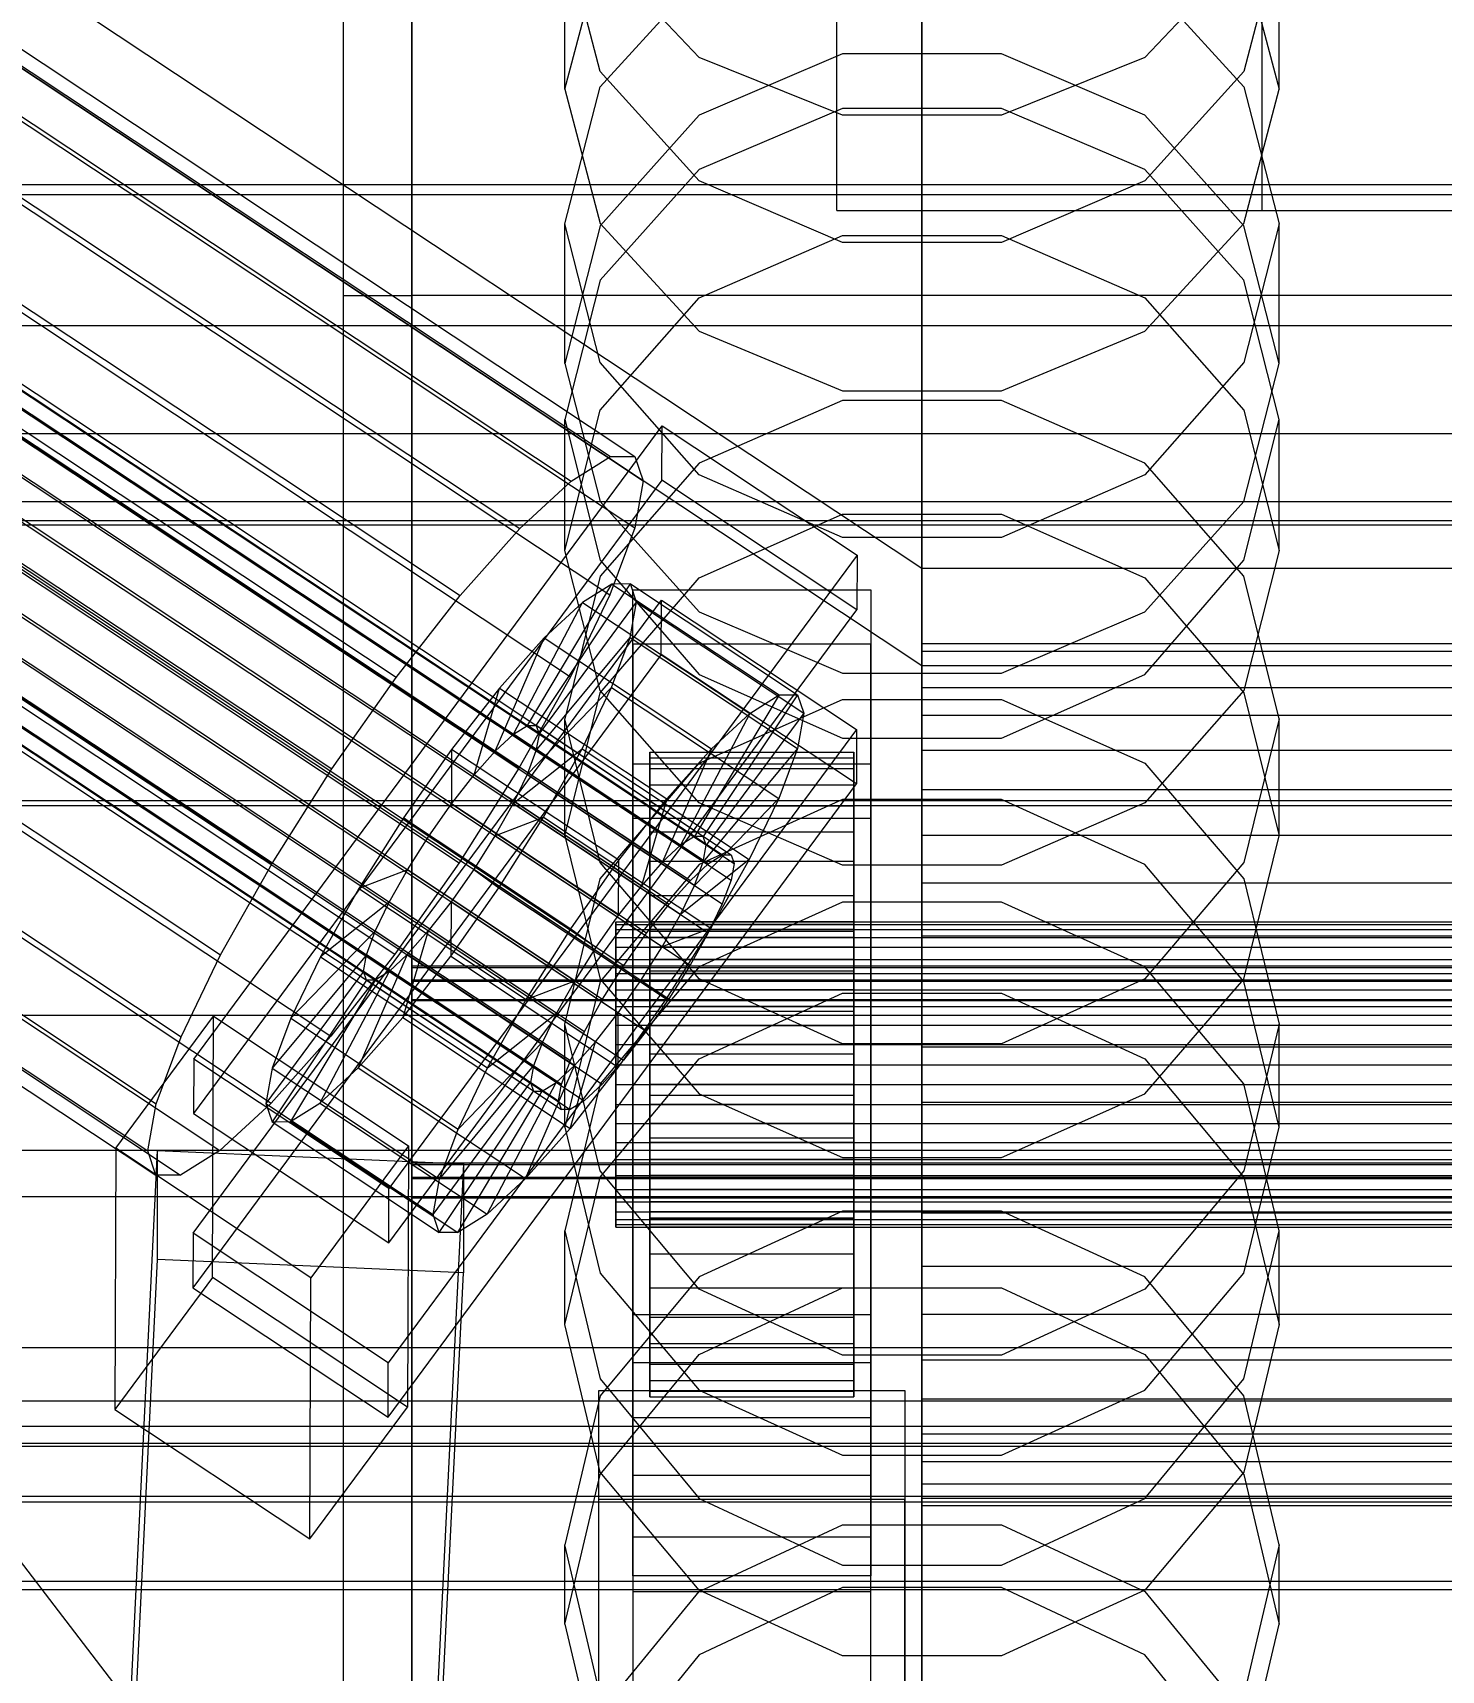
# Model space of a CAD drawing. Header units: millimetres. Extents: x -191664 to 191490, y -197311 to 10263.
# Drawn here: x -182.3 to -99.5, y -30180.8 to -30084.5 of the extents above; entities that cross this region are included whole.
import ezdxf

# ---------------------------------------------------------------- set-up
doc = ezdxf.new("R2010")
doc.units = ezdxf.units.MM
for name, color, linetype, lineweight in [('COTAS_USUARIO', 1, 'Continuous', 0), ('frontal_briquetadora', 7, 'Continuous', 0), ('frontal_C01', 7, 'Continuous', 0), ('frontal_C02', 7, 'Continuous', 0), ('frontal_C03', 7, 'Continuous', 0), ('frontal_mezcladora', 7, 'Continuous', 0), ('frontal_secador', 7, 'Continuous', 0)]:
    doc.layers.add(name, color=color, linetype=linetype, lineweight=lineweight)
doc.dimstyles.new('PLANTA_100', dxfattribs={"dimtxt": 250, "dimasz": 150, "dimexe": 150, "dimexo": 80, "dimgap": 100, "dimtad": 1, "dimtih": 1, "dimtoh": 1, "dimdec": 1, "dimdsep": 46, "dimcen": 0.09, "dimclrd": 1, "dimclre": 1, "dimclrt": 1, "dimadec": 0, "dimazin": 0, "dimtfac": 1, "dimtdec": 4, "dimtofl": 0, "dimtmove": 0, "dimatfit": 3, "dimfxl": 1, "dimtolj": 1, "dimtzin": 0, "dimarcsym": 0})

# ---------------------------------------------------------------- blocks, each defined once
blk = doc.blocks.new('*D109')
at = {"layer": 'COTAS_USUARIO', "color": 1, "lineweight": -2, "transparency": 16777216}
for p, q in [((-80, -28700), (-1350, -28700)), ((-1200, -31850), (-1200, -28850)), ((-80, -32000), (-1350, -32000))]:
    blk.add_line(p, q, dxfattribs=at)
at = {"layer": 'COTAS_USUARIO', "color": 1, "transparency": 16777216}
for points in [[(-1225, -28850), (-1175, -28850), (-1200, -28700)], [(-1225, -31850), (-1175, -31850), (-1200, -32000)]]:
    blk.add_solid(points, dxfattribs=at)
at = {"layer": 'Defpoints', "color": 0, "transparency": 16777216}
for p in [(-1200, -28700), (0, -28700), (0, -32000)]:
    blk.add_point(p, dxfattribs=at)
blk = doc.blocks.new('*D111')
at = {"layer": 'COTAS_USUARIO', "color": 1, "lineweight": -2, "transparency": 16777216}
for p, q in [((-80, -27700), (-1350, -27700)), ((-1200, -31850), (-1200, -27850)), ((-80, -32000), (-1350, -32000))]:
    blk.add_line(p, q, dxfattribs=at)
at = {"layer": 'COTAS_USUARIO', "color": 1, "transparency": 16777216}
for points in [[(-1225, -27850), (-1175, -27850), (-1200, -27700)], [(-1225, -31850), (-1175, -31850), (-1200, -32000)]]:
    blk.add_solid(points, dxfattribs=at)
at = {"layer": 'Defpoints', "color": 0, "transparency": 16777216}
for p in [(-1200, -27700), (0, -27700), (0, -32000)]:
    blk.add_point(p, dxfattribs=at)
blk = doc.blocks.new('*D121')
at = {"layer": 'COTAS_USUARIO', "color": 1, "lineweight": -2, "transparency": 16777216}
for p, q in [((-80, -29000), (-1350, -29000)), ((-1200, -31850), (-1200, -29150)), ((-80, -32000), (-1350, -32000))]:
    blk.add_line(p, q, dxfattribs=at)
at = {"layer": 'COTAS_USUARIO', "color": 1, "transparency": 16777216}
for points in [[(-1225, -29150), (-1175, -29150), (-1200, -29000)], [(-1225, -31850), (-1175, -31850), (-1200, -32000)]]:
    blk.add_solid(points, dxfattribs=at)
at = {"layer": 'Defpoints', "color": 0, "transparency": 16777216}
for p in [(-1200, -29000), (0, -29000), (0, -32000)]:
    blk.add_point(p, dxfattribs=at)

msp = doc.modelspace()

# ---------------------------------------------------------------- linework, layer by layer
at = {"layer": 'frontal_briquetadora', "color": 8, "true_color": 0x6f7d84}
for p, q in [((-164, -30100), (-164, -29920)), ((-160, -30100), (-160, -29920)), ((-164, -30100), (-160, -30100)), ((-164, -30275), (-164, -30100)), ((200, -30100), (-160, -30100)), ((-160, -30275), (-160, -30100))]:
    msp.add_line(p, q, dxfattribs=at)
at = {"layer": 'frontal_briquetadora', "color": 9, "true_color": 0xb9c3c2}
for p, q in [((-160, -30084.64), (-160, -30067.514)), ((-160, -30085.184), (-160, -30068.041)), ((-160, -30068.567), (-160, -30085.599)), ((-160, -30073.418), (-160, -30087.52)), ((-160, -30077.23), (-160, -30091.829)), ((-148.92, -30086.819), (-151, -30078.875)), ((-151, -30087.875), (-151, -30078.875)), ((-109, -30078.875), (-111.08, -30086.82)), ((-109, -30087.875), (-109, -30078.875)), ((-151, -30087.875), (-148.92, -30079.984)), ((-143.093, -30085.996), (-148.92, -30079.855)), ((-111.08, -30079.855), (-116.907, -30085.996)), ((-111.08, -30079.984), (-109, -30087.875)), ((-148.92, -30087.722), (-143.094, -30081.332)), ((-116.906, -30081.332), (-111.08, -30087.722)), ((-160, -30096.579), (-160, -30081.519)), ((-160, -30084.097), (-160, -30101.698)), ((-160, -30094.857), (-160, -30084.398)), ((-160, -30102.255), (-160, -30084.64)), ((-160, -30102.813), (-160, -30085.184)), ((-160, -30085.599), (-160, -30099.701)), ((-134.673, -30085.792), (-143.093, -30089.399)), ((-134.673, -30089.404), (-143.093, -30085.996)), ((-125.327, -30085.792), (-134.673, -30085.792)), ((-116.907, -30089.399), (-125.327, -30085.792)), ((-116.907, -30085.996), (-125.327, -30089.404)), ((-143.094, -30093.266), (-148.92, -30086.819)), ((-111.08, -30086.82), (-116.906, -30093.266)), ((-160, -30087.52), (-160, -30096.547)), ((-151, -30095.779), (-148.92, -30087.722)), ((-151, -30087.875), (-148.92, -30095.766)), ((-111.08, -30087.722), (-109, -30095.779)), ((-111.08, -30095.766), (-109, -30087.875)), ((-134.674, -30089.012), (-143.094, -30092.596)), ((-125.326, -30089.012), (-134.674, -30089.012)), ((-116.906, -30092.596), (-125.326, -30089.012)), ((-143.093, -30089.399), (-148.92, -30095.899)), ((-125.327, -30089.404), (-134.673, -30089.404)), ((-111.08, -30095.899), (-116.907, -30089.399)), ((-160, -30091.829), (-160, -30101.584)), ((-143.094, -30092.596), (-148.92, -30099.099)), ((-111.08, -30099.099), (-116.906, -30092.596)), ((-134.674, -30096.873), (-143.094, -30093.266)), ((-116.906, -30093.266), (-125.326, -30096.873)), ((-160, -30099.123), (-160, -30094.857)), ((-148.92, -30103.933), (-151, -30095.779)), ((-151, -30104.004), (-151, -30095.779)), ((-148.92, -30095.766), (-143.093, -30102.094)), ((-116.907, -30102.094), (-111.08, -30095.766)), ((-109, -30095.779), (-111.08, -30103.933)), ((-109, -30104.004), (-109, -30095.779)), ((-160, -30096.547), (-160, -30099.123)), ((-160, -30107.038), (-160, -30096.579)), ((-148.92, -30095.899), (-151, -30104.004)), ((-143.093, -30100.145), (-134.673, -30096.48)), ((-134.673, -30096.48), (-125.327, -30096.48)), ((-125.327, -30096.48), (-116.907, -30100.145)), ((-109, -30104.004), (-111.08, -30095.899)), ((-125.326, -30096.873), (-134.674, -30096.873)), ((-148.92, -30099.099), (-151, -30107.292)), ((-109, -30107.292), (-111.08, -30099.099)), ((-160, -30099.701), (-160, -30108.728)), ((-148.92, -30106.751), (-143.093, -30100.145)), ((-116.907, -30100.145), (-111.08, -30106.751)), ((-160, -30101.584), (-160, -30105.009)), ((-160, -30101.698), (-160, -30119.743)), ((-160, -30120.314), (-160, -30102.255)), ((-143.093, -30102.094), (-134.673, -30105.606)), ((-125.327, -30105.606), (-116.907, -30102.094)), ((-160, -30120.885), (-160, -30102.813)), ((-151, -30104.004), (-148.92, -30112.109)), ((-143.094, -30110.541), (-148.92, -30103.933)), ((-111.08, -30103.933), (-116.906, -30110.541)), ((-111.08, -30112.109), (-109, -30104.004)), ((-134.674, -30106.182), (-143.094, -30109.855)), ((-125.326, -30106.182), (-134.674, -30106.182)), ((-134.673, -30105.606), (-125.327, -30105.606)), ((-116.906, -30109.855), (-125.326, -30106.182)), ((-160, -30111.304), (-160, -30107.038)), ((-151, -30114.988), (-148.92, -30106.751)), ((-151, -30114.988), (-151, -30107.292)), ((-151, -30107.292), (-148.92, -30115.574)), ((-111.08, -30106.751), (-109, -30114.988)), ((-111.08, -30115.574), (-109, -30107.292)), ((-109, -30114.988), (-109, -30107.292)), ((-160, -30108.728), (-160, -30111.304)), ((-143.094, -30109.855), (-148.92, -30116.514)), ((-111.08, -30116.514), (-116.906, -30109.855)), ((-134.674, -30114.235), (-143.094, -30110.541)), ((-116.906, -30110.541), (-125.326, -30114.235)), ((-148.92, -30112.109), (-143.093, -30118.608)), ((-116.907, -30118.608), (-111.08, -30112.109)), ((-143.093, -30116.612), (-134.673, -30112.866)), ((-134.673, -30112.866), (-125.327, -30112.866)), ((-125.327, -30112.866), (-116.907, -30116.612)), ((-148.92, -30123.224), (-151, -30114.988)), ((-125.326, -30114.235), (-134.674, -30114.235)), ((-109, -30114.988), (-111.08, -30123.224)), ((-148.92, -30115.574), (-143.094, -30122.28)), ((-116.906, -30122.28), (-111.08, -30115.574)), ((-148.92, -30116.514), (-151, -30124.892)), ((-148.92, -30123.363), (-143.093, -30116.612)), ((-116.907, -30116.612), (-111.08, -30123.363)), ((-109, -30124.892), (-111.08, -30116.514)), ((-143.093, -30118.608), (-134.673, -30122.215)), ((-125.327, -30122.215), (-116.907, -30118.608)), ((-160, -30119.743), (-160, -30138.187)), ((-160, -30138.77), (-160, -30120.314)), ((-160, -30139.352), (-160, -30120.885)), ((-143.094, -30122.28), (-134.674, -30126.028)), ((-134.673, -30122.215), (-125.327, -30122.215)), ((-125.326, -30126.028), (-116.906, -30122.28)), ((-151, -30131.781), (-148.92, -30123.363)), ((-143.093, -30129.83), (-148.92, -30123.224)), ((-111.08, -30123.224), (-116.907, -30129.83)), ((-111.08, -30123.363), (-109, -30131.781)), ((-143.094, -30127.512), (-134.674, -30123.759)), ((-134.674, -30123.759), (-125.326, -30123.759)), ((-125.326, -30123.759), (-116.906, -30127.512)), ((-148.92, -30133.352), (-151, -30124.892)), ((-151, -30131.781), (-151, -30124.892)), ((-109, -30124.892), (-111.08, -30133.352)), ((-109, -30131.781), (-109, -30124.892)), ((-134.674, -30126.028), (-125.326, -30126.028)), ((-148.92, -30134.311), (-143.094, -30127.512)), ((-116.906, -30127.512), (-111.08, -30134.311)), ((-134.673, -30129.642), (-143.093, -30133.46)), ((-134.673, -30133.495), (-143.093, -30129.83)), ((-125.327, -30129.642), (-134.673, -30129.642)), ((-116.907, -30133.46), (-125.327, -30129.642)), ((-116.907, -30129.83), (-125.327, -30133.495)), ((-151, -30131.781), (-148.92, -30140.199)), ((-111.08, -30140.199), (-109, -30131.781)), ((-143.094, -30140.193), (-148.92, -30133.352)), ((-111.08, -30133.352), (-116.906, -30140.193)), ((-151, -30142.855), (-148.92, -30134.311)), ((-143.093, -30133.46), (-148.92, -30140.34)), ((-125.327, -30133.495), (-134.673, -30133.495)), ((-111.08, -30140.34), (-116.907, -30133.46)), ((-111.08, -30134.311), (-109, -30142.855)), ((-134.674, -30135.681), (-143.094, -30139.483)), ((-125.326, -30135.681), (-134.674, -30135.681)), ((-116.906, -30139.483), (-125.326, -30135.681)), ((-160, -30138.187), (-160, -30156.982)), ((-160, -30157.575), (-160, -30138.77)), ((-160, -30158.168), (-160, -30139.352)), ((-160, -30139.431), (-160, -30141.394)), ((-160, -30151.031), (-160, -30139.431)), ((-160, -30139.431), (200, -30139.431)), ((-160, -30139.536), (-160, -30141.489)), ((-160, -30151.121), (-160, -30139.536)), ((200, -30139.536), (-160, -30139.536)), ((-143.094, -30139.483), (-148.92, -30146.366)), ((-111.08, -30146.366), (-116.906, -30139.483)), ((-160, -30140.25), (-160, -30151.864)), ((-160, -30140.25), (200, -30140.25)), ((-160, -30140.35), (-160, -30151.949)), ((200, -30140.35), (-160, -30140.35)), ((-148.92, -30140.34), (-151, -30148.919)), ((-148.92, -30140.199), (-143.093, -30146.949)), ((-134.674, -30144.012), (-143.094, -30140.193)), ((-143.093, -30144.884), (-134.673, -30141.024)), ((-134.673, -30141.024), (-125.327, -30141.024)), ((-125.327, -30141.024), (-116.907, -30144.884)), ((-116.906, -30140.193), (-125.326, -30144.012)), ((-116.907, -30146.949), (-111.08, -30140.199)), ((-109, -30148.919), (-111.08, -30140.34)), ((-160, -30141.394), (-160, -30152.993)), ((-160, -30141.394), (200, -30141.394)), ((-160, -30141.489), (-160, -30153.073)), ((200, -30141.489), (-160, -30141.489)), ((-148.92, -30151.47), (-151, -30142.855)), ((-151, -30148.919), (-151, -30142.855)), ((-109, -30142.855), (-111.08, -30151.47)), ((-109, -30148.919), (-109, -30142.855)), ((-148.92, -30151.841), (-143.093, -30144.884)), ((-125.326, -30144.012), (-134.674, -30144.012)), ((-116.907, -30144.884), (-111.08, -30151.841)), ((-148.92, -30146.366), (-151, -30155.01)), ((-109, -30155.01), (-111.08, -30146.366)), ((-143.093, -30146.949), (-134.673, -30150.696)), ((-125.327, -30150.696), (-116.907, -30146.949)), ((-151, -30148.919), (-148.92, -30157.498)), ((-111.08, -30157.498), (-109, -30148.919)), ((-134.673, -30150.696), (-125.327, -30150.696)), ((200, -30151.031), (-160, -30151.031)), ((-160, -30154.722), (-160, -30151.031)), ((-160, -30154.799), (-160, -30151.121)), ((200, -30151.121), (-160, -30151.121)), ((-143.094, -30158.429), (-148.92, -30151.47)), ((-111.08, -30151.47), (-116.906, -30158.429)), ((200, -30151.864), (-160, -30151.864)), ((-160, -30156.491), (-160, -30151.864)), ((-160, -30156.563), (-160, -30151.949)), ((200, -30151.949), (-160, -30151.949)), ((-151, -30160.516), (-148.92, -30151.841)), ((-111.08, -30151.841), (-109, -30160.516)), ((-160, -30152.993), (-160, -30158.546)), ((-160, -30152.993), (200, -30152.993)), ((-160, -30153.073), (200, -30153.073)), ((-160, -30153.073), (-160, -30158.612)), ((-134.674, -30153.841), (-143.094, -30157.708)), ((-125.326, -30153.841), (-134.674, -30153.841)), ((-116.906, -30157.708), (-125.326, -30153.841)), ((-160, -30161.359), (-160, -30154.722)), ((-160, -30161.423), (-160, -30154.799)), ((-151, -30160.516), (-151, -30155.01)), ((-151, -30155.01), (-148.92, -30163.717)), ((-111.08, -30163.717), (-109, -30155.01)), ((-109, -30160.516), (-109, -30155.01)), ((-160, -30164.021), (-160, -30156.491)), ((-160, -30164.08), (-160, -30156.563)), ((-160, -30156.982), (-160, -30176.08)), ((-160, -30176.682), (-160, -30157.575)), ((-160, -30177.283), (-160, -30158.168)), ((-148.92, -30157.498), (-143.093, -30164.378)), ((-143.094, -30157.708), (-148.92, -30164.704)), ((-143.093, -30162.278), (-134.673, -30158.361)), ((-134.673, -30158.361), (-125.327, -30158.361)), ((-125.327, -30158.361), (-116.907, -30162.278)), ((-116.907, -30164.378), (-111.08, -30157.498)), ((-111.08, -30164.704), (-116.906, -30157.708)), ((-160, -30158.546), (-160, -30166.95)), ((-160, -30158.612), (-160, -30167.004)), ((-134.674, -30162.312), (-143.094, -30158.429)), ((-116.906, -30158.429), (-125.326, -30162.312)), ((-148.92, -30169.191), (-151, -30160.516)), ((-109, -30160.516), (-111.08, -30169.191)), ((-160, -30170.778), (-160, -30161.359)), ((-160, -30170.831), (-160, -30161.423)), ((-148.92, -30169.336), (-143.093, -30162.278)), ((-125.326, -30162.312), (-134.674, -30162.312)), ((-116.907, -30162.278), (-111.08, -30169.336)), ((-160, -30174.268), (-160, -30164.021)), ((-160, -30174.315), (-160, -30164.08)), ((-148.92, -30163.717), (-143.094, -30170.746)), ((-116.906, -30170.746), (-111.08, -30163.717)), ((-148.92, -30164.704), (-151, -30173.478)), ((-143.093, -30164.378), (-134.673, -30168.196)), ((-125.327, -30168.196), (-116.907, -30164.378)), ((-109, -30173.478), (-111.08, -30164.704)), ((-160, -30166.95), (-160, -30178)), ((-160, -30167.004), (-160, -30178.042)), ((-134.673, -30168.196), (-125.327, -30168.196)), ((-151, -30178.137), (-148.92, -30169.336)), ((-143.093, -30176.147), (-148.92, -30169.191)), ((-111.08, -30169.191), (-116.907, -30176.147)), ((-111.08, -30169.336), (-109, -30178.137)), ((-160, -30182.75), (-160, -30170.778)), ((-160, -30182.792), (-160, -30170.831)), ((-143.094, -30170.746), (-134.674, -30174.665)), ((-125.326, -30174.665), (-116.906, -30170.746)), ((-143.094, -30176.216), (-134.674, -30172.292)), ((-134.674, -30172.292), (-125.326, -30172.292)), ((-125.326, -30172.292), (-116.906, -30176.216)), ((-148.92, -30182.307), (-151, -30173.478)), ((-151, -30178.137), (-151, -30173.478)), ((-109, -30173.478), (-111.08, -30182.308)), ((-109, -30178.137), (-109, -30173.478)), ((-160, -30175.941), (-160, -30174)), ((-160, -30177.027), (-160, -30174.122)), ((-160, -30174.122), (-160, -30175.093)), ((-160, -30186.982), (-160, -30174.268)), ((-160, -30187.019), (-160, -30174.315)), ((-134.674, -30174.665), (-125.326, -30174.665)), ((-160, -30175.093), (-160, -30179.904)), ((-160, -30181.688), (-160, -30175.941)), ((-160, -30176.08), (-160, -30195.432)), ((-160, -30196.041), (-160, -30176.682)), ((-148.92, -30183.307), (-143.094, -30176.216)), ((-134.673, -30175.979), (-143.093, -30179.943)), ((-134.673, -30180.008), (-143.093, -30176.147)), ((-125.327, -30175.979), (-134.673, -30175.979)), ((-116.907, -30179.943), (-125.327, -30175.979)), ((-116.907, -30176.147), (-125.327, -30180.008)), ((-116.906, -30176.216), (-111.08, -30183.307)), ((-160, -30183.697), (-160, -30177.027)), ((-160, -30196.649), (-160, -30177.283)), ((-160, -30178), (-160, -30191.425)), ((-160, -30178.042), (-160, -30191.457)), ((-151, -30178.137), (-148.92, -30186.938)), ((-111.08, -30186.938), (-109, -30178.137)), ((-160, -30179.904), (-160, -30188.369)), ((-143.093, -30179.943), (-148.92, -30187.085)), ((-125.327, -30180.008), (-134.673, -30180.008)), ((-111.08, -30187.085), (-116.907, -30179.943))]:
    msp.add_line(p, q, dxfattribs=at)
at = {"layer": 'frontal_C01', "color": 139, "true_color": 0x345e4e}
for p, q in [((-130, -30116.064), (-130, -29803.877)), ((-130, -29809.565), (-130, -30121.752)), ((-130, -30116.064), (-228.298, -30050.821)), ((-228.298, -30056.508), (-130, -30121.752)), ((-130, -30428.251), (-130, -30116.064)), ((0, -30116.064), (-130, -30116.064)), ((-130, -30121.752), (-130, -30433.939)), ((-130, -30121.752), (0, -30121.752))]:
    msp.add_line(p, q, dxfattribs=at)
at = {"layer": 'frontal_C01', "color": 252, "true_color": 0x83939a}
for p, q in [((-332.629, -29987.137), (-148.32, -30109.469)), ((-331.181, -29987.13), (-146.872, -30109.461)), ((-334.938, -29988.584), (-150.629, -30110.916)), ((-330.692, -29988.563), (-146.383, -30110.895)), ((-337.95, -29991.373), (-153.641, -30113.705)), ((-331.197, -29991.34), (-146.887, -30113.671)), ((-341.461, -29995.313), (-157.152, -30117.645)), ((-332.659, -29995.27), (-148.35, -30117.601)), ((-160.922, -30122.468), (-345.231, -30000.136)), ((-334.981, -30000.085), (-150.672, -30122.417)), ((-349.002, -30005.514), (-164.693, -30127.845)), ((-338.003, -30005.459), (-153.694, -30127.79)), ((-352.519, -30011.079), (-168.21, -30133.41)), ((-341.52, -30011.024), (-157.211, -30133.355)), ((-355.541, -30016.452), (-171.232, -30138.784)), ((-345.291, -30016.401), (-160.982, -30138.733)), ((-357.863, -30021.268), (-173.554, -30143.6)), ((-349.061, -30021.224), (-164.752, -30143.556)), ((-359.326, -30025.198), (-175.016, -30147.53)), ((-352.572, -30025.165), (-168.263, -30147.496)), ((-359.83, -30027.975), (-175.521, -30150.306)), ((-355.584, -30027.953), (-171.275, -30150.285)), ((-359.341, -30029.408), (-175.032, -30151.739)), ((-357.893, -30029.401), (-173.584, -30151.732)), ((-150.629, -30110.916), (-148.32, -30109.469)), ((-148.32, -30109.469), (-146.872, -30109.461)), ((-146.872, -30109.461), (-146.383, -30110.895)), ((-153.641, -30113.705), (-150.629, -30110.916)), ((-146.383, -30110.895), (-146.887, -30113.671)), ((-157.152, -30117.645), (-153.641, -30113.705)), ((-146.887, -30113.671), (-148.35, -30117.601)), ((-160.922, -30122.468), (-157.152, -30117.645)), ((-148.35, -30117.601), (-150.672, -30122.417)), ((-130, -30121.752), (-130, -30120.467)), ((-130, -30120.467), (-130, -30120.909)), ((-130, -30120.467), (130, -30120.467)), ((-130, -30120.909), (-130, -30123.049)), ((-130, -30120.909), (130, -30120.909)), ((-130, -30124.676), (-130, -30121.752)), ((-130, -30121.752), (130, -30121.752)), ((-164.693, -30127.845), (-160.922, -30122.468)), ((-150.672, -30122.417), (-153.694, -30127.79)), ((-130, -30123.049), (-130, -30126.74)), ((-130, -30123.049), (130, -30123.049)), ((-130, -30129.042), (-130, -30124.676)), ((-130, -30124.676), (130, -30124.676)), ((-130, -30126.74), (-130, -30131.731)), ((-130, -30126.74), (130, -30126.74)), ((-168.21, -30133.41), (-164.693, -30127.845)), ((-153.694, -30127.79), (-157.211, -30133.355)), ((-130, -30134.55), (-130, -30129.042)), ((-130, -30129.042), (130, -30129.042)), ((-130, -30131.731), (-130, -30137.682)), ((-130, -30131.731), (130, -30131.731)), ((-157.211, -30133.355), (-160.982, -30138.733)), ((-171.232, -30138.784), (-168.21, -30133.41)), ((-130, -30140.826), (-130, -30134.55)), ((-130, -30134.55), (130, -30134.55)), ((-130, -30137.682), (-130, -30144.187)), ((130, -30137.682), (-130, -30137.682)), ((-173.554, -30143.6), (-171.232, -30138.784)), ((-160.982, -30138.733), (-164.752, -30143.556)), ((-130, -30147.442), (-130, -30140.826)), ((-130, -30140.826), (130, -30140.826)), ((-175.016, -30147.53), (-173.554, -30143.6)), ((-164.752, -30143.556), (-168.263, -30147.496)), ((-130, -30144.187), (-130, -30150.803)), ((-130, -30144.187), (130, -30144.187)), ((-175.521, -30150.306), (-175.016, -30147.53)), ((-168.263, -30147.496), (-171.275, -30150.285)), ((-130, -30153.947), (-130, -30147.442)), ((-130, -30147.442), (130, -30147.442)), ((-175.032, -30151.739), (-175.521, -30150.306)), ((-171.275, -30150.285), (-173.584, -30151.732)), ((-130, -30150.803), (-130, -30157.079)), ((-130, -30150.803), (130, -30150.803)), ((-173.584, -30151.732), (-175.032, -30151.739)), ((-130, -30159.898), (-130, -30153.947)), ((-130, -30153.947), (130, -30153.947)), ((-130, -30157.079), (-130, -30162.588)), ((-130, -30157.079), (130, -30157.079)), ((-130, -30164.889), (-130, -30159.898)), ((-130, -30159.898), (130, -30159.898)), ((-130, -30162.588), (-130, -30166.953)), ((-130, -30162.588), (130, -30162.588)), ((-130, -30168.58), (-130, -30164.889)), ((-130, -30164.889), (130, -30164.889)), ((-130, -30166.953), (-130, -30169.878)), ((-130, -30166.953), (130, -30166.953)), ((-130, -30170.72), (-130, -30168.58)), ((-130, -30168.58), (130, -30168.58)), ((-130, -30169.878), (-130, -30171.162)), ((-130, -30169.878), (130, -30169.878)), ((-130, -30171.162), (-130, -30170.72)), ((-130, -30170.72), (130, -30170.72)), ((-130, -30171.162), (130, -30171.162))]:
    msp.add_line(p, q, dxfattribs=at)
at = {"layer": 'frontal_C01', "color": 9, "true_color": 0xbac6cb}
for p, q in [((-356.348, -29991.508), (-142.549, -30133.412)), ((-355.53, -29990.995), (-141.731, -30132.899)), ((-355.017, -29990.992), (-141.218, -30132.897)), ((-354.844, -29991.5), (-141.045, -30133.405)), ((-357.415, -29992.496), (-143.617, -30134.4)), ((-355.022, -29992.484), (-141.224, -30134.388)), ((-358.659, -29993.892), (-144.861, -30135.796)), ((-355.541, -29993.876), (-141.742, -30135.781)), ((-146.196, -30137.505), (-359.995, -29995.601)), ((-356.363, -29995.583), (-142.565, -30137.487)), ((-361.332, -29997.506), (-147.533, -30139.411)), ((-357.434, -29997.487), (-143.635, -30139.391)), ((-362.578, -29999.478), (-148.779, -30141.382)), ((-358.68, -29999.459), (-144.881, -30141.363)), ((-363.648, -30001.382), (-149.85, -30143.286)), ((-360.017, -30001.364), (-146.218, -30143.268)), ((-364.471, -30003.088), (-150.672, -30144.993)), ((-361.352, -30003.073), (-147.554, -30144.977)), ((-364.989, -30004.481), (-151.191, -30146.385)), ((-362.596, -30004.469), (-148.798, -30146.373)), ((-365.168, -30005.465), (-151.369, -30147.369)), ((-364.995, -30005.973), (-151.196, -30147.877)), ((-364.482, -30005.97), (-150.683, -30147.874)), ((-363.664, -30005.457), (-149.865, -30147.362)), ((-142.549, -30133.412), (-141.731, -30132.899)), ((-141.731, -30132.899), (-141.218, -30132.897)), ((-141.218, -30132.897), (-141.045, -30133.405)), ((-143.617, -30134.4), (-142.549, -30133.412)), ((-141.045, -30133.405), (-141.224, -30134.388)), ((-144.861, -30135.796), (-143.617, -30134.4)), ((-141.224, -30134.388), (-141.742, -30135.781)), ((-146.196, -30137.505), (-144.861, -30135.796)), ((-141.742, -30135.781), (-142.565, -30137.487)), ((-148, -30137.288), (-148, -30136.833)), ((-148, -30136.833), (-148, -30136.99)), ((-148, -30136.833), (148, -30136.833)), ((-148, -30136.99), (-148, -30137.748)), ((-148, -30136.99), (148, -30136.99)), ((-148, -30138.325), (-148, -30137.288)), ((-148, -30137.288), (148, -30137.288)), ((-148, -30137.748), (-148, -30139.056)), ((-148, -30137.748), (148, -30137.748)), ((-147.533, -30139.411), (-146.196, -30137.505)), ((-142.565, -30137.487), (-143.635, -30139.391)), ((-148, -30139.871), (-148, -30138.325)), ((-148, -30138.325), (148, -30138.325)), ((-148, -30139.056), (-148, -30140.825)), ((-148, -30139.056), (148, -30139.056)), ((-148.779, -30141.382), (-147.533, -30139.411)), ((-148, -30141.823), (-148, -30139.871)), ((-148, -30139.871), (148, -30139.871)), ((-143.635, -30139.391), (-144.881, -30141.363)), ((-148, -30140.825), (-148, -30142.933)), ((-148, -30140.825), (148, -30140.825)), ((-149.85, -30143.286), (-148.779, -30141.382)), ((-148, -30144.047), (-148, -30141.823)), ((-148, -30141.823), (148, -30141.823)), ((-144.881, -30141.363), (-146.218, -30143.268)), ((-148, -30142.933), (-148, -30145.238)), ((148, -30142.933), (-148, -30142.933)), ((-150.672, -30144.993), (-149.85, -30143.286)), ((-146.218, -30143.268), (-147.554, -30144.977)), ((-148, -30146.391), (-148, -30144.047)), ((-148, -30144.047), (148, -30144.047)), ((-151.191, -30146.385), (-150.672, -30144.993)), ((-147.554, -30144.977), (-148.798, -30146.373)), ((-148, -30145.238), (-148, -30147.582)), ((-148, -30145.238), (148, -30145.238)), ((-151.369, -30147.369), (-151.191, -30146.385)), ((-148.798, -30146.373), (-149.865, -30147.362)), ((-148, -30148.696), (-148, -30146.391)), ((-148, -30146.391), (148, -30146.391)), ((-151.196, -30147.877), (-151.369, -30147.369)), ((-149.865, -30147.362), (-150.683, -30147.874)), ((-148, -30147.582), (-148, -30149.806)), ((-148, -30147.582), (148, -30147.582)), ((-150.683, -30147.874), (-151.196, -30147.877)), ((-148, -30150.805), (-148, -30148.696)), ((-148, -30148.696), (148, -30148.696)), ((-148, -30149.806), (-148, -30151.758)), ((-148, -30149.806), (148, -30149.806)), ((-148, -30152.573), (-148, -30150.805)), ((-148, -30150.805), (148, -30150.805)), ((-148, -30151.758), (-148, -30153.305)), ((-148, -30151.758), (148, -30151.758)), ((-148, -30153.881), (-148, -30152.573)), ((-148, -30152.573), (148, -30152.573)), ((-148, -30153.305), (-148, -30154.341)), ((-148, -30153.305), (148, -30153.305)), ((-148, -30154.639), (-148, -30153.881)), ((-148, -30153.881), (148, -30153.881)), ((-148, -30154.341), (-148, -30154.796)), ((-148, -30154.341), (148, -30154.341)), ((-148, -30154.796), (-148, -30154.639)), ((-148, -30154.639), (148, -30154.639)), ((-148, -30154.796), (148, -30154.796))]:
    msp.add_line(p, q, dxfattribs=at)
at = {"layer": 'frontal_C01', "color": 139, "true_color": 0x354b57}
for p, q in [((-172.809, -30144.903), (-145.277, -30107.664)), ((-145.289, -30110.866), (-145.277, -30107.664)), ((-145.277, -30107.664), (-133.809, -30115.276)), ((-145.289, -30110.866), (-172.821, -30148.105)), ((-133.821, -30118.478), (-145.289, -30110.866)), ((-133.809, -30115.276), (-161.341, -30152.515)), ((-133.809, -30115.276), (-133.821, -30118.478)), ((-172.847, -30155.149), (-145.315, -30117.91)), ((-147, -30120.503), (-147, -30117.302)), ((-147, -30117.302), (-133, -30117.302)), ((-147, -30162.775), (-147, -30117.302)), ((-145.327, -30121.111), (-145.315, -30117.91)), ((-145.315, -30117.91), (-133.847, -30125.521)), ((-133, -30117.302), (-133, -30120.503)), ((-133, -30117.302), (-133, -30162.775)), ((-161.353, -30155.717), (-133.821, -30118.478)), ((-133, -30120.503), (-147, -30120.503)), ((-147, -30120.503), (-147, -30165.977)), ((-133, -30165.977), (-133, -30120.503)), ((-145.327, -30121.111), (-172.859, -30158.35)), ((-133.859, -30128.723), (-145.327, -30121.111)), ((-133.847, -30125.521), (-161.379, -30162.76)), ((-133.847, -30125.521), (-133.859, -30128.723)), ((-147, -30130.749), (-147, -30127.547)), ((-147, -30127.547), (-133, -30127.547)), ((-147, -30173.021), (-147, -30127.547)), ((-133, -30127.547), (-133, -30130.749)), ((-133, -30127.547), (-133, -30173.021)), ((-161.391, -30165.962), (-133.859, -30128.723)), ((-133, -30130.749), (-147, -30130.749)), ((-147, -30130.749), (-147, -30176.222)), ((-133, -30176.222), (-133, -30130.749)), ((-177.394, -30150.149), (-171.658, -30142.391)), ((-171.715, -30157.759), (-171.658, -30142.391)), ((-171.658, -30142.391), (-160.19, -30150.003)), ((-172.809, -30144.903), (-172.821, -30148.105)), ((-161.341, -30152.515), (-172.809, -30144.903)), ((-172.821, -30148.105), (-161.353, -30155.717)), ((-177.811, -30209.105), (-174.943, -30150.285)), ((-177.394, -30150.149), (-177.451, -30165.517)), ((-165.926, -30157.761), (-177.394, -30150.149)), ((-174.943, -30156.69), (-174.943, -30150.285)), ((-174.943, -30150.285), (-156.962, -30151.072)), ((-160.19, -30150.003), (-165.926, -30157.761)), ((-160.19, -30150.003), (-160.247, -30165.371)), ((-156.962, -30151.072), (-159.83, -30209.891)), ((-156.962, -30151.072), (-156.962, -30157.477)), ((-161.353, -30155.717), (-161.341, -30152.515)), ((-172.847, -30155.149), (-172.859, -30158.35)), ((-161.379, -30162.76), (-172.847, -30155.149)), ((-177.811, -30215.509), (-174.943, -30156.69)), ((-156.962, -30157.477), (-174.943, -30156.69)), ((-171.715, -30157.759), (-177.451, -30165.517)), ((-172.859, -30158.35), (-161.391, -30165.962)), ((-160.247, -30165.371), (-171.715, -30157.759)), ((-165.983, -30173.129), (-165.926, -30157.761)), ((-159.83, -30216.296), (-156.962, -30157.477)), ((-147, -30175.288), (-147, -30159.92)), ((-147, -30159.92), (-133, -30159.92)), ((-147, -30169.393), (-147, -30159.92)), ((-133, -30159.92), (-133, -30175.288)), ((-133, -30159.92), (-133, -30169.393)), ((-161.391, -30165.962), (-161.379, -30162.76)), ((-133, -30162.775), (-147, -30162.775)), ((-147, -30162.775), (-147, -30165.977)), ((-133, -30165.977), (-133, -30162.775)), ((-149, -30170.806), (-149, -30164.402)), ((-149, -30164.402), (-131, -30164.402)), ((-149, -30209.496), (-149, -30164.402)), ((-131, -30164.402), (-131, -30170.806)), ((-131, -30164.402), (-131, -30209.496)), ((-177.451, -30165.517), (-165.983, -30173.129)), ((-165.983, -30173.129), (-160.247, -30165.371)), ((-147, -30165.977), (-133, -30165.977)), ((-133, -30169.393), (-147, -30169.393)), ((-147, -30169.393), (-147, -30184.762)), ((-133, -30184.762), (-133, -30169.393)), ((-131, -30170.806), (-149, -30170.806)), ((-149, -30215.9), (-149, -30170.806)), ((-131, -30215.9), (-131, -30170.806)), ((-133, -30173.021), (-147, -30173.021)), ((-147, -30173.021), (-147, -30176.222)), ((-133, -30176.222), (-133, -30173.021)), ((-133, -30175.288), (-147, -30175.288)), ((-147, -30175.288), (-147, -30184.762)), ((-133, -30184.762), (-133, -30175.288)), ((-147, -30176.222), (-133, -30176.222))]:
    msp.add_line(p, q, dxfattribs=at)
at = {"layer": 'frontal_C01', "color": 155, "true_color": 0x617580}
for p, q in [((-153.199, -30125.287), (-148.226, -30116.968)), ((-152.686, -30125.285), (-147.143, -30116.962)), ((-148.226, -30116.968), (-149.953, -30118.05)), ((-147.143, -30116.962), (-148.226, -30116.968)), ((-148.226, -30116.968), (-138.396, -30123.492)), ((-147.143, -30116.962), (-137.313, -30123.487)), ((-146.777, -30118.035), (-147.143, -30116.962)), ((-154.017, -30125.8), (-149.953, -30118.05)), ((-152.513, -30125.793), (-146.777, -30118.035)), ((-149.953, -30118.05), (-152.207, -30120.137)), ((-149.953, -30118.05), (-140.123, -30124.575)), ((-147.155, -30120.111), (-146.777, -30118.035)), ((-146.777, -30118.035), (-136.948, -30124.559)), ((-155.085, -30126.788), (-152.207, -30120.137)), ((-152.207, -30120.137), (-154.833, -30123.084)), ((-152.692, -30126.777), (-147.155, -30120.111)), ((-152.207, -30120.137), (-142.377, -30126.661)), ((-148.249, -30123.051), (-147.155, -30120.111)), ((-147.155, -30120.111), (-137.325, -30126.636)), ((-154.833, -30123.084), (-157.653, -30126.692)), ((-156.329, -30128.185), (-154.833, -30123.084)), ((-154.833, -30123.084), (-145.003, -30129.608)), ((-153.21, -30128.169), (-148.249, -30123.051)), ((-149.985, -30126.654), (-148.249, -30123.051)), ((-148.249, -30123.051), (-138.419, -30129.576)), ((-138.396, -30123.492), (-143.369, -30131.812)), ((-137.313, -30123.487), (-142.856, -30131.809)), ((-140.123, -30124.575), (-138.396, -30123.492)), ((-138.396, -30123.492), (-137.313, -30123.487)), ((-137.313, -30123.487), (-136.948, -30124.559)), ((-140.123, -30124.575), (-144.188, -30132.325)), ((-136.948, -30124.559), (-142.683, -30132.317)), ((-142.377, -30126.661), (-140.123, -30124.575)), ((-136.948, -30124.559), (-137.325, -30126.636)), ((-154.017, -30125.8), (-153.199, -30125.287)), ((-153.199, -30125.287), (-152.686, -30125.285)), ((-143.369, -30131.812), (-153.199, -30125.287)), ((-142.856, -30131.809), (-152.686, -30125.285)), ((-152.686, -30125.285), (-152.513, -30125.793)), ((-155.085, -30126.788), (-154.017, -30125.8)), ((-144.188, -30132.325), (-154.017, -30125.8)), ((-152.513, -30125.793), (-152.692, -30126.777)), ((-142.683, -30132.317), (-152.513, -30125.793)), ((-137.325, -30126.636), (-142.862, -30133.301)), ((-137.325, -30126.636), (-138.419, -30129.576)), ((-157.653, -30126.692), (-160.474, -30130.714)), ((-157.653, -30126.692), (-157.665, -30129.894)), ((-147.823, -30133.216), (-157.653, -30126.692)), ((-156.329, -30128.185), (-155.085, -30126.788)), ((-145.255, -30133.313), (-155.085, -30126.788)), ((-154.033, -30129.875), (-149.985, -30126.654)), ((-152.692, -30126.777), (-153.21, -30128.169)), ((-142.862, -30133.301), (-152.692, -30126.777)), ((-152.246, -30130.673), (-149.985, -30126.654)), ((-149.985, -30126.654), (-140.156, -30133.178)), ((-146, -30136.833), (-146, -30126.854)), ((-146, -30126.854), (-146, -30127.185)), ((-146, -30126.854), (-134, -30126.854)), ((-146, -30127.815), (-146, -30126.854)), ((-146, -30136.99), (-146, -30127.185)), ((-146, -30127.185), (-146, -30128.785)), ((-146, -30127.185), (-134, -30127.185)), ((-142.377, -30126.661), (-145.255, -30133.313)), ((-145.003, -30129.608), (-142.377, -30126.661)), ((-134, -30127.185), (-134, -30126.854)), ((-134, -30126.854), (-134, -30136.833)), ((-134, -30126.854), (-134, -30127.815)), ((-134, -30128.785), (-134, -30127.185)), ((-134, -30127.185), (-134, -30136.99)), ((-157.665, -30129.894), (-156.329, -30128.185)), ((-146.499, -30134.709), (-156.329, -30128.185)), ((-153.21, -30128.169), (-154.033, -30129.875)), ((-143.38, -30134.693), (-153.21, -30128.169)), ((-146, -30137.288), (-146, -30127.815)), ((-146, -30127.815), (-134, -30127.815)), ((-146, -30130.003), (-146, -30127.815)), ((-134, -30127.815), (-134, -30137.288)), ((-134, -30127.815), (-134, -30130.003)), ((-146, -30137.748), (-146, -30128.785)), ((-146, -30128.785), (-146, -30131.546)), ((-146, -30128.785), (-134, -30128.785)), ((-134, -30131.546), (-134, -30128.785)), ((-134, -30128.785), (-134, -30137.748)), ((-159.001, -30131.799), (-157.665, -30129.894)), ((-157.665, -30129.894), (-147.835, -30136.418)), ((-154.033, -30129.875), (-155.103, -30131.779)), ((-144.203, -30136.4), (-154.033, -30129.875)), ((-147.823, -30133.216), (-145.003, -30129.608)), ((-145.003, -30129.608), (-146.499, -30134.709)), ((-146, -30138.325), (-146, -30130.003)), ((-146, -30130.003), (-134, -30130.003)), ((-146, -30133.268), (-146, -30130.003)), ((-138.419, -30129.576), (-143.38, -30134.693)), ((-138.419, -30129.576), (-140.156, -30133.178)), ((-134, -30130.003), (-134, -30138.325)), ((-134, -30130.003), (-134, -30133.268)), ((-160.474, -30130.714), (-163.105, -30134.877)), ((-159.001, -30131.799), (-160.474, -30130.714)), ((-160.474, -30130.714), (-150.644, -30137.239)), ((-155.103, -30131.779), (-152.246, -30130.673)), ((-154.877, -30134.836), (-152.246, -30130.673)), ((-152.246, -30130.673), (-142.416, -30137.198)), ((-160.247, -30133.771), (-159.001, -30131.799)), ((-149.171, -30138.323), (-159.001, -30131.799)), ((-155.103, -30131.779), (-156.35, -30133.751)), ((-145.274, -30138.304), (-155.103, -30131.779)), ((-146, -30139.056), (-146, -30131.546)), ((-146, -30131.546), (-146, -30135.28)), ((-146, -30131.546), (-134, -30131.546)), ((-144.188, -30132.325), (-145.255, -30133.313)), ((-143.369, -30131.812), (-144.188, -30132.325)), ((-142.856, -30131.809), (-143.369, -30131.812)), ((-142.862, -30133.301), (-142.683, -30132.317)), ((-142.683, -30132.317), (-142.856, -30131.809)), ((-134, -30135.28), (-134, -30131.546)), ((-134, -30131.546), (-134, -30139.056)), ((-150.644, -30137.239), (-147.823, -30133.216)), ((-147.835, -30136.418), (-147.823, -30133.216)), ((-145.255, -30133.313), (-146.499, -30134.709)), ((-146, -30139.871), (-146, -30133.268)), ((-146, -30133.268), (-134, -30133.268)), ((-146, -30137.388), (-146, -30133.268)), ((-140.156, -30133.178), (-144.203, -30136.4)), ((-143.38, -30134.693), (-142.862, -30133.301)), ((-140.156, -30133.178), (-142.416, -30137.198)), ((-134, -30133.268), (-134, -30139.871)), ((-134, -30133.268), (-134, -30137.388)), ((-160.247, -30133.771), (-163.105, -30134.877)), ((-161.318, -30135.675), (-160.247, -30133.771)), ((-150.417, -30140.295), (-160.247, -30133.771)), ((-156.35, -30133.751), (-157.686, -30135.657)), ((-156.35, -30133.751), (-154.877, -30134.836)), ((-146.52, -30140.276), (-156.35, -30133.751)), ((-163.105, -30134.877), (-165.365, -30138.897)), ((-163.105, -30134.877), (-153.275, -30141.401)), ((-157.698, -30138.858), (-154.877, -30134.836)), ((-154.877, -30134.836), (-145.047, -30141.36)), ((-146.499, -30134.709), (-147.835, -30136.418)), ((-146, -30140.825), (-146, -30135.28)), ((-146, -30135.28), (-146, -30139.731)), ((-146, -30135.28), (-134, -30135.28)), ((-144.203, -30136.4), (-143.38, -30134.693)), ((-134, -30139.731), (-134, -30135.28)), ((-134, -30135.28), (-134, -30140.825)), ((-161.318, -30135.675), (-165.365, -30138.897)), ((-162.14, -30137.381), (-161.318, -30135.675)), ((-151.488, -30142.199), (-161.318, -30135.675)), ((-157.686, -30135.657), (-159.022, -30137.366)), ((-157.686, -30135.657), (-157.698, -30138.858)), ((-147.856, -30142.181), (-157.686, -30135.657)), ((-147.835, -30136.418), (-149.171, -30138.323)), ((-146, -30136.99), (-146, -30136.833)), ((-134, -30136.833), (-146, -30136.833)), ((-146, -30136.833), (-146, -30137.288)), ((-146, -30137.748), (-146, -30136.99)), ((-134, -30136.99), (-146, -30136.99)), ((-145.274, -30138.304), (-144.203, -30136.4)), ((-142.416, -30137.198), (-145.274, -30138.304)), ((-142.416, -30137.198), (-145.047, -30141.36)), ((-134, -30136.833), (-134, -30136.99)), ((-134, -30137.288), (-134, -30136.833)), ((-134, -30136.99), (-134, -30137.748)), ((-162.14, -30137.381), (-167.102, -30142.499)), ((-162.659, -30138.774), (-162.14, -30137.381)), ((-152.311, -30143.906), (-162.14, -30137.381)), ((-159.022, -30137.366), (-160.518, -30142.466)), ((-159.022, -30137.366), (-160.266, -30138.762)), ((-149.192, -30143.89), (-159.022, -30137.366)), ((-153.275, -30141.401), (-150.644, -30137.239)), ((-150.644, -30137.239), (-149.171, -30138.323)), ((-134, -30137.288), (-146, -30137.288)), ((-146, -30137.288), (-146, -30138.325)), ((-146, -30141.823), (-146, -30137.388)), ((-146, -30137.388), (-134, -30137.388)), ((-146, -30142.083), (-146, -30137.388)), ((-146, -30139.056), (-146, -30137.748)), ((-134, -30137.748), (-146, -30137.748)), ((-134, -30138.325), (-134, -30137.288)), ((-134, -30137.388), (-134, -30141.823)), ((-134, -30137.388), (-134, -30142.083)), ((-134, -30137.748), (-134, -30139.056)), ((-162.659, -30138.774), (-168.196, -30145.439)), ((-165.365, -30138.897), (-167.102, -30142.499)), ((-165.365, -30138.897), (-155.535, -30145.421)), ((-160.266, -30138.762), (-163.144, -30145.414)), ((-162.837, -30139.757), (-162.659, -30138.774)), ((-152.829, -30145.298), (-162.659, -30138.774)), ((-160.266, -30138.762), (-161.333, -30139.75)), ((-160.518, -30142.466), (-157.698, -30138.858)), ((-150.436, -30145.286), (-160.266, -30138.762)), ((-157.698, -30138.858), (-147.868, -30145.383)), ((-149.171, -30138.323), (-150.417, -30140.295)), ((-146.52, -30140.276), (-145.274, -30138.304)), ((-134, -30138.325), (-146, -30138.325)), ((-146, -30138.325), (-146, -30139.871)), ((-146, -30140.825), (-146, -30139.056)), ((-134, -30139.056), (-146, -30139.056)), ((-134, -30139.871), (-134, -30138.325)), ((-134, -30139.056), (-134, -30140.825)), ((-162.837, -30139.757), (-168.573, -30147.516)), ((-161.333, -30139.75), (-165.397, -30147.5)), ((-162.664, -30140.265), (-162.837, -30139.757)), ((-153.008, -30146.282), (-162.837, -30139.757)), ((-161.333, -30139.75), (-162.151, -30140.263)), ((-151.503, -30146.274), (-161.333, -30139.75)), ((-146, -30139.731), (-146, -30142.933)), ((-134, -30139.731), (-146, -30139.731)), ((-146, -30139.731), (-146, -30144.597)), ((-134, -30139.871), (-146, -30139.871)), ((-146, -30139.871), (-146, -30141.823)), ((-134, -30142.933), (-134, -30139.731)), ((-134, -30144.597), (-134, -30139.731)), ((-134, -30141.823), (-134, -30139.871)), ((-162.664, -30140.265), (-168.208, -30148.588)), ((-162.151, -30140.263), (-167.125, -30148.582)), ((-162.151, -30140.263), (-162.664, -30140.265)), ((-152.835, -30146.79), (-162.664, -30140.265)), ((-152.321, -30146.787), (-162.151, -30140.263)), ((-153.275, -30141.401), (-150.417, -30140.295)), ((-150.417, -30140.295), (-151.488, -30142.199)), ((-147.856, -30142.181), (-146.52, -30140.276)), ((-145.047, -30141.36), (-146.52, -30140.276)), ((-146, -30142.933), (-146, -30140.825)), ((-134, -30140.825), (-146, -30140.825)), ((-134, -30140.825), (-134, -30142.933)), ((-155.535, -30145.421), (-153.275, -30141.401)), ((-145.047, -30141.36), (-147.868, -30145.383)), ((-134, -30141.823), (-146, -30141.823)), ((-146, -30141.823), (-146, -30144.047)), ((-134, -30144.047), (-134, -30141.823)), ((-167.102, -30142.499), (-168.196, -30145.439)), ((-167.102, -30142.499), (-157.272, -30149.023)), ((-163.144, -30145.414), (-160.518, -30142.466)), ((-160.518, -30142.466), (-150.688, -30148.991)), ((-155.535, -30145.421), (-151.488, -30142.199)), ((-151.488, -30142.199), (-152.311, -30143.906)), ((-149.192, -30143.89), (-147.856, -30142.181)), ((-147.868, -30145.383), (-147.856, -30142.181)), ((-146, -30144.047), (-146, -30142.083)), ((-146, -30142.083), (-134, -30142.083)), ((-146, -30147.032), (-146, -30142.083)), ((-146, -30142.933), (-134, -30142.933)), ((-146, -30145.238), (-146, -30142.933)), ((-134, -30142.083), (-134, -30144.047)), ((-134, -30142.083), (-134, -30147.032)), ((-134, -30142.933), (-134, -30145.238)), ((-157.272, -30149.023), (-152.311, -30143.906)), ((-152.311, -30143.906), (-152.829, -30145.298)), ((-150.688, -30148.991), (-149.192, -30143.89)), ((-150.436, -30145.286), (-149.192, -30143.89)), ((-134, -30144.047), (-146, -30144.047)), ((-146, -30144.047), (-146, -30146.391)), ((-146, -30145.238), (-146, -30144.597)), ((-146, -30144.597), (-146, -30149.546)), ((-146, -30144.597), (-134, -30144.597)), ((-134, -30146.391), (-134, -30144.047)), ((-134, -30149.546), (-134, -30144.597)), ((-134, -30144.597), (-134, -30145.238)), ((-168.196, -30145.439), (-168.573, -30147.516)), ((-168.196, -30145.439), (-158.366, -30151.963)), ((-165.397, -30147.5), (-163.144, -30145.414)), ((-163.144, -30145.414), (-153.314, -30151.938)), ((-158.366, -30151.963), (-152.829, -30145.298)), ((-157.272, -30149.023), (-155.535, -30145.421)), ((-153.314, -30151.938), (-150.436, -30145.286)), ((-152.829, -30145.298), (-153.008, -30146.282)), ((-151.503, -30146.274), (-150.436, -30145.286)), ((-147.868, -30145.383), (-150.688, -30148.991)), ((-146, -30147.582), (-146, -30145.238)), ((-134, -30145.238), (-146, -30145.238)), ((-134, -30145.238), (-134, -30147.582)), ((-158.743, -30154.04), (-153.008, -30146.282)), ((-158.378, -30155.112), (-152.835, -30146.79)), ((-157.295, -30155.107), (-152.321, -30146.787)), ((-155.567, -30154.024), (-151.503, -30146.274)), ((-153.008, -30146.282), (-152.835, -30146.79)), ((-152.835, -30146.79), (-152.321, -30146.787)), ((-152.321, -30146.787), (-151.503, -30146.274)), ((-146, -30146.391), (-146, -30147.032)), ((-134, -30146.391), (-146, -30146.391)), ((-146, -30146.391), (-146, -30148.696)), ((-134, -30147.032), (-134, -30146.391)), ((-134, -30148.696), (-134, -30146.391)), ((-168.573, -30147.516), (-168.208, -30148.588)), ((-168.573, -30147.516), (-158.743, -30154.04)), ((-167.125, -30148.582), (-165.397, -30147.5)), ((-165.397, -30147.5), (-155.567, -30154.024)), ((-146, -30147.032), (-134, -30147.032)), ((-146, -30151.898), (-146, -30147.032)), ((-146, -30149.806), (-146, -30147.582)), ((-146, -30147.582), (-146, -30149.546)), ((-134, -30147.582), (-146, -30147.582)), ((-134, -30147.032), (-134, -30151.898)), ((-134, -30149.546), (-134, -30147.582)), ((-134, -30147.582), (-134, -30149.806)), ((-168.208, -30148.588), (-167.125, -30148.582)), ((-168.208, -30148.588), (-158.378, -30155.112)), ((-167.125, -30148.582), (-157.295, -30155.107)), ((-146, -30148.696), (-146, -30151.898)), ((-134, -30148.696), (-146, -30148.696)), ((-146, -30148.696), (-146, -30150.805)), ((-134, -30151.898), (-134, -30148.696)), ((-134, -30150.805), (-134, -30148.696)), ((-158.366, -30151.963), (-157.272, -30149.023)), ((-150.688, -30148.991), (-153.314, -30151.938)), ((-146, -30149.546), (-146, -30154.241)), ((-146, -30149.546), (-134, -30149.546)), ((-134, -30154.241), (-134, -30149.546)), ((-146, -30151.758), (-146, -30149.806)), ((-146, -30149.806), (-146, -30154.241)), ((-134, -30149.806), (-146, -30149.806)), ((-134, -30154.241), (-134, -30149.806)), ((-134, -30149.806), (-134, -30151.758)), ((-146, -30150.805), (-146, -30156.349)), ((-134, -30150.805), (-146, -30150.805)), ((-146, -30150.805), (-146, -30152.573)), ((-134, -30156.349), (-134, -30150.805)), ((-134, -30152.573), (-134, -30150.805)), ((-158.743, -30154.04), (-158.366, -30151.963)), ((-153.314, -30151.938), (-155.567, -30154.024)), ((-146, -30153.305), (-146, -30151.758)), ((-146, -30151.758), (-146, -30158.361)), ((-134, -30151.758), (-146, -30151.758)), ((-146, -30151.898), (-134, -30151.898)), ((-146, -30156.349), (-146, -30151.898)), ((-146, -30152.573), (-146, -30160.083)), ((-134, -30152.573), (-146, -30152.573)), ((-146, -30152.573), (-146, -30153.881)), ((-134, -30158.361), (-134, -30151.758)), ((-134, -30151.758), (-134, -30153.305)), ((-134, -30151.898), (-134, -30156.349)), ((-134, -30160.083), (-134, -30152.573)), ((-134, -30153.881), (-134, -30152.573)), ((-146, -30154.341), (-146, -30153.305)), ((-146, -30153.305), (-146, -30161.627)), ((-134, -30153.305), (-146, -30153.305)), ((-134, -30161.627), (-134, -30153.305)), ((-134, -30153.305), (-134, -30154.341)), ((-158.378, -30155.112), (-158.743, -30154.04)), ((-155.567, -30154.024), (-157.295, -30155.107)), ((-146, -30153.881), (-146, -30162.844)), ((-134, -30153.881), (-146, -30153.881)), ((-146, -30153.881), (-146, -30154.639)), ((-146, -30154.241), (-146, -30158.361)), ((-146, -30154.241), (-134, -30154.241)), ((-146, -30154.796), (-146, -30154.341)), ((-146, -30154.341), (-146, -30163.814)), ((-134, -30154.341), (-146, -30154.341)), ((-134, -30162.844), (-134, -30153.881)), ((-134, -30154.639), (-134, -30153.881)), ((-134, -30158.361), (-134, -30154.241)), ((-134, -30163.814), (-134, -30154.341)), ((-134, -30154.341), (-134, -30154.796)), ((-157.295, -30155.107), (-158.378, -30155.112)), ((-146, -30154.639), (-146, -30164.445)), ((-134, -30154.639), (-146, -30154.639)), ((-146, -30154.639), (-146, -30154.796)), ((-146, -30154.796), (-146, -30164.776)), ((-134, -30154.796), (-146, -30154.796)), ((-134, -30164.445), (-134, -30154.639)), ((-134, -30154.796), (-134, -30154.639)), ((-134, -30164.776), (-134, -30154.796)), ((-146, -30156.349), (-134, -30156.349)), ((-146, -30160.083), (-146, -30156.349)), ((-134, -30156.349), (-134, -30160.083)), ((-146, -30158.361), (-146, -30161.627)), ((-146, -30158.361), (-134, -30158.361)), ((-134, -30161.627), (-134, -30158.361)), ((-146, -30160.083), (-134, -30160.083)), ((-146, -30162.844), (-146, -30160.083)), ((-134, -30160.083), (-134, -30162.844)), ((-146, -30161.627), (-146, -30163.814)), ((-146, -30161.627), (-134, -30161.627)), ((-134, -30163.814), (-134, -30161.627)), ((-146, -30162.844), (-134, -30162.844)), ((-146, -30164.445), (-146, -30162.844)), ((-134, -30162.844), (-134, -30164.445)), ((-146, -30163.814), (-146, -30164.776)), ((-146, -30163.814), (-134, -30163.814)), ((-134, -30164.776), (-134, -30163.814)), ((-146, -30164.445), (-134, -30164.445)), ((-146, -30164.776), (-146, -30164.445)), ((-146, -30164.776), (-134, -30164.776)), ((-134, -30164.445), (-134, -30164.776))]:
    msp.add_line(p, q, dxfattribs=at)
at = {"layer": 'frontal_C02', "color": 139, "true_color": 0x345e4e}
for p, q in [((-130, -30253.153), (-130, -29968.332)), ((-130, -29974.073), (-130, -30258.894))]:
    msp.add_line(p, q, dxfattribs=at)
at = {"layer": 'frontal_C03', "color": 139, "true_color": 0x345e4e}
for p, q in [((0, -30161.89), (-250, -30161.89)), ((-250, -30167.668), (0, -30167.668))]:
    msp.add_line(p, q, dxfattribs=at)
at = {"layer": 'frontal_C03', "color": 252, "true_color": 0x83939a}
for p, q in [((-250, -30166.488), (250, -30166.488)), ((-250, -30167.488), (250, -30167.488)), ((-250, -30167.668), (250, -30167.668)), ((-250, -30170.601), (250, -30170.601)), ((-250, -30170.949), (250, -30170.949)), ((-250, -30175.614), (250, -30175.614)), ((-250, -30176.106), (250, -30176.106))]:
    msp.add_line(p, q, dxfattribs=at)
at = {"layer": 'frontal_mezcladora', "color": 107, "true_color": 0x248357}
msp.add_line((-194.49, -30159.49), (-174.149, -30186), dxfattribs=at)
at = {"layer": 'frontal_secador', "color": 142, "true_color": 0x159eb4}
for q in [(-135, -29805), (135, -30095)]:
    msp.add_line((-135, -30095), q, dxfattribs=at)
at = {"layer": 'frontal_secador', "color": 251, "true_color": 0x536a64}
for p, q in [((-110, -30095), (-110, -30060)), ((-110, -30095), (110, -30095)), ((-230, -30130), (230, -30130)), ((-230, -30165), (230, -30165))]:
    msp.add_line(p, q, dxfattribs=at)
at = {"layer": 'frontal_secador', "color": 253, "true_color": 0xa4b0b5}
for p, q in [((1360, -30093.5), (-1360, -30093.5)), ((1250, -30094.076), (-1250, -30094.076)), ((1360, -30101.784), (-1360, -30101.784)), ((1360, -30108.141), (-1360, -30108.141)), ((1360, -30112.137), (-1360, -30112.137)), ((1360, -30113.5), (-1360, -30113.5)), ((1250, -30113.25), (-1250, -30113.25)), ((1250, -30129.715), (-1250, -30129.715)), ((1250, -30142.349), (-1250, -30142.349)), ((1250, -30150.291), (-1250, -30150.291)), ((1250, -30153), (-1250, -30153))]:
    msp.add_line(p, q, dxfattribs=at)

# ---------------------------------------------------------------- dimensions: what is measured, and where the dimension line sits
at = {"layer": 'COTAS_USUARIO'}
for p2, picture, middle in [((0, -27700), '*D111', (-1200, -29850)), ((0, -28700), '*D109', (-1200, -30350)), ((0, -29000), '*D121', (-1200, -30500))]:
    dim = msp.add_aligned_dim(p1=(0, -32000), p2=p2, distance=1200, dimstyle='PLANTA_100', dxfattribs=at)
    dim.commit()
    dim.dimension.update_dxf_attribs({"geometry": picture, "text_midpoint": middle})

doc.saveas('drawing.dxf')
